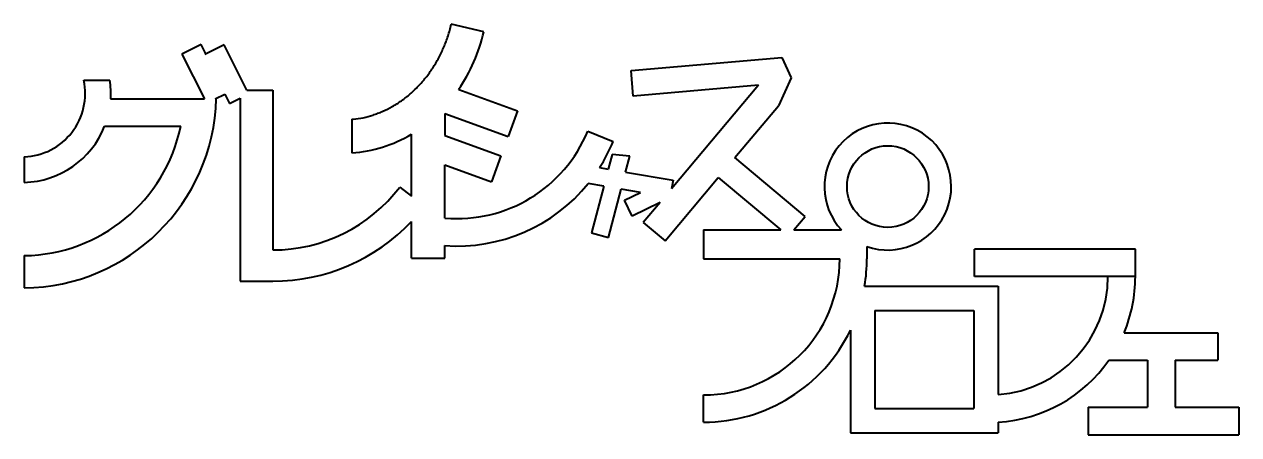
# Model space of a CAD drawing. Header units: inches. Extents: x -1.8 to 0.19, y 0.44 to 1.12.
import ezdxf

# ---------------------------------------------------------------- set-up
doc = ezdxf.new("R2010")
doc.units = ezdxf.units.IN
doc.header["$MEASUREMENT"] = 0
doc.layers.add('ModelSketch_Visible', color=7, linetype='Continuous', lineweight=40)

msp = doc.modelspace()

# ---------------------------------------------------------------- linework, layer by layer
at = {"layer": 'ModelSketch_Visible'}
for p, q in [((-1.0464, 1.1039), (-1.0999, 1.1162)), ((-1.5102, 1.0832), (-1.5417, 1.0675)), ((-1.5024, 1.0676), (-1.5102, 1.0832)), ((-1.4726, 1.0825), (-1.5041, 1.0668)), ((-1.4355, 1.0082), (-1.4726, 1.0825)), ((-1.5417, 1.0675), (-1.5049, 0.9939)), ((-0.805, 1.0403), (-0.5573, 1.062)), ((-0.5573, 1.062), (-0.5422, 1.0287)), ((-0.8013, 0.9986), (-0.805, 1.0403)), ((-1.7027, 1.0245), (-1.66, 1.0245)), ((-0.5956, 1.0166), (-0.8013, 0.9986)), ((-0.5956, 1.0166), (-0.7384, 0.8464)), ((-0.5422, 1.0287), (-0.5632, 0.9827)), ((-1.4874, 0.9939), (-1.4716, 1.0018)), ((-1.4716, 1.0018), (-1.4638, 0.9862)), ((-1.4355, 1.0082), (-1.3927, 1.0082)), ((-1.3927, 1.0082), (-1.3927, 0.7462)), ((-1.0877, 1.0094), (-0.9914, 0.9744)), ((-1.6587, 0.9939), (-1.5049, 0.9939)), ((-1.4874, 0.9939), (-1.4854, 0.9939)), ((-1.4638, 0.9862), (-1.4463, 0.995)), ((-1.4463, 0.995), (-1.4463, 0.6951)), ((-0.6346, 0.8977), (-0.5632, 0.9827)), ((-1.2628, 0.9604), (-1.2628, 0.9053)), ((-1.1102, 0.9697), (-1.1102, 0.9337)), ((-1.1102, 0.9697), (-1.0068, 0.9321)), ((-0.9914, 0.9744), (-1.0068, 0.9321)), ((-1.6687, 0.949), (-1.5437, 0.949)), ((-0.8759, 0.9411), (-0.8343, 0.924)), ((-1.165, 0.8342), (-1.165, 0.9362)), ((-1.1102, 0.9337), (-1.0186, 0.9004)), ((-1.8004, 0.8991), (-1.8004, 0.8571)), ((-1.0186, 0.9004), (-1.034, 0.8581)), ((-0.8361, 0.9029), (-0.8425, 0.8788)), ((-0.8071, 0.8998), (-0.8361, 0.9029)), ((-0.814, 0.8739), (-0.8071, 0.8998)), ((-0.5195, 0.8012), (-0.6346, 0.8977)), ((-1.1102, 0.8858), (-1.034, 0.8581)), ((-1.1102, 0.7986), (-1.1102, 0.8858)), ((-0.8565, 0.8812), (-0.8425, 0.8788)), ((-0.814, 0.8739), (-0.736, 0.8605)), ((-0.7492, 0.7611), (-0.6619, 0.8651)), ((-0.736, 0.8605), (-0.7384, 0.8464)), ((-0.6619, 0.8651), (-0.5593, 0.7791)), ((-1.1843, 0.8494), (-1.165, 0.8342)), ((-0.8498, 0.8508), (-0.8752, 0.8551)), ((-0.8498, 0.8508), (-0.87, 0.7742)), ((-0.8421, 0.7669), (-0.8213, 0.8459)), ((-0.7897, 0.8405), (-0.8213, 0.8459)), ((-0.8159, 0.8278), (-0.7897, 0.8405)), ((-0.8033, 0.8019), (-0.8159, 0.8278)), ((-0.7569, 0.8243), (-0.8033, 0.8019)), ((-0.7569, 0.8243), (-0.7849, 0.791)), ((-0.5381, 0.7791), (-0.5195, 0.8012)), ((-1.165, 0.7329), (-1.165, 0.7931)), ((-0.7849, 0.791), (-0.7492, 0.7611)), ((-0.6859, 0.7791), (-0.5593, 0.7791)), ((-0.6859, 0.7791), (-0.6859, 0.7319)), ((-0.5381, 0.7791), (-0.4596, 0.7791)), ((-0.87, 0.7742), (-0.8421, 0.7669)), ((-1.1102, 0.7329), (-1.1102, 0.7534)), ((-0.418, 0.752), (-0.418, 0.7319)), ((-0.2416, 0.7025), (-0.2416, 0.7475)), ((0.0224, 0.7475), (-0.2416, 0.7475)), ((0.0224, 0.7025), (0.0224, 0.7475)), ((-1.8004, 0.7369), (-1.8004, 0.6839)), ((-1.165, 0.7329), (-1.1102, 0.7329)), ((-0.6859, 0.7319), (-0.4625, 0.7319)), ((0.0224, 0.7025), (-0.2416, 0.7025)), ((-1.4463, 0.6951), (-1.3927, 0.6951)), ((-0.4217, 0.6871), (-0.2024, 0.6871)), ((-0.2024, 0.6871), (-0.2024, 0.5093)), ((-0.405, 0.6471), (-0.405, 0.4863)), ((-0.405, 0.6471), (-0.2424, 0.6471)), ((-0.2424, 0.6471), (-0.2424, 0.4863)), ((-0.445, 0.6145), (-0.445, 0.4463)), ((0.0039, 0.6105), (0.1577, 0.6105)), ((0.1577, 0.6105), (0.1577, 0.5655)), ((-0.0209, 0.5655), (0.0425, 0.5655)), ((0.0425, 0.5655), (0.0425, 0.4884)), ((0.0875, 0.5655), (0.1577, 0.5655)), ((0.0875, 0.5655), (0.0875, 0.4884)), ((-0.6859, 0.464), (-0.6859, 0.5085)), ((-0.405, 0.4863), (-0.2424, 0.4863)), ((-0.0551, 0.4884), (-0.0551, 0.4434)), ((-0.0551, 0.4884), (0.0425, 0.4884)), ((0.0875, 0.4884), (0.192, 0.4884)), ((0.192, 0.4884), (0.192, 0.4434)), ((-0.2024, 0.4642), (-0.2024, 0.4463)), ((-0.445, 0.4463), (-0.2024, 0.4463)), ((-0.0551, 0.4434), (0.192, 0.4434))]:
    msp.add_line(p, q, dxfattribs=at)
msp.add_circle((-0.3837, 0.8502), 0.0669, dxfattribs=at)
for centre, radius, start, end in [((-1.8041, 1.0027), 0.1037, 272.0276, 12.1381), ((-1.8041, 1.0027), 0.1457, 356.5363, 8.609), ((-1.8041, 1.0027), 0.3188, 270.6594, 358.4181), ((-1.8041, 1.0027), 0.2658, 270.7907, 348.3517), ((-1.8041, 1.0027), 0.1457, 271.4433, 338.3772), ((-1.0901, 1.0293), 0.2316, 265.0122, 337.6305), ((-0.3837, 0.8502), 0.1041, 250.7721, 223.1439), ((-1.0901, 1.0293), 0.2766, 327.628, 337.6305), ((-1.3927, 1.0082), 0.262, 270, 322.6936), ((-1.0901, 1.0293), 0.2766, 265.8253, 320.9844), ((-1.3927, 1.0082), 0.3132, 270, 316.6255), ((-0.6859, 0.7319), 0.2234, 270, 0), ((-0.6859, 0.7319), 0.2679, 350.3786, 0), ((-0.2164, 0.7025), 0.1938, 274.1435, 0), ((-0.2164, 0.7025), 0.2388, 337.3171, 0), ((-0.6859, 0.7319), 0.2679, 270, 334.0191), ((-0.2164, 0.7025), 0.2388, 273.3615, 324.9631)]:
    msp.add_arc(centre, radius, start, end, dxfattribs=at)
for start_param, end_param in [(1.153952, 1.570796), (0.259762, 0.709237)]:
    msp.add_ellipse((-1.2649, 1.154), major_axis=(-0.0559, -0.244), ratio=0.895327, start_param=start_param, end_param=end_param, dxfattribs=at)
msp.add_open_spline([(-1.2628, 0.9604), (-1.2621, 0.9604), (-1.2559, 0.961), (-1.2443, 0.9628), (-1.2308, 0.9664), (-1.2201, 0.9702), (-1.2095, 0.9746), (-1.1965, 0.9811), (-1.1815, 0.9906), (-1.1672, 1.0018), (-1.156, 1.0124), (-1.1476, 1.0216), (-1.1394, 1.0314), (-1.1301, 1.0443), (-1.1202, 1.061), (-1.1118, 1.0786), (-1.1061, 1.0939), (-1.1023, 1.1065), (-1.1007, 1.113), (-1.0999, 1.1162)], degree=3, knots=[0.0446881, 0.0446881, 0.0446881, 0.0446881, 0.046875, 0.0625, 0.078125, 0.0859375, 0.09375, 0.109375, 0.125, 0.140625, 0.15625, 0.1640625, 0.171875, 0.1875, 0.203125, 0.21875, 0.234375, 0.2421875, 0.25, 0.25, 0.25, 0.25], dxfattribs=at)

doc.saveas('drawing.dxf')
